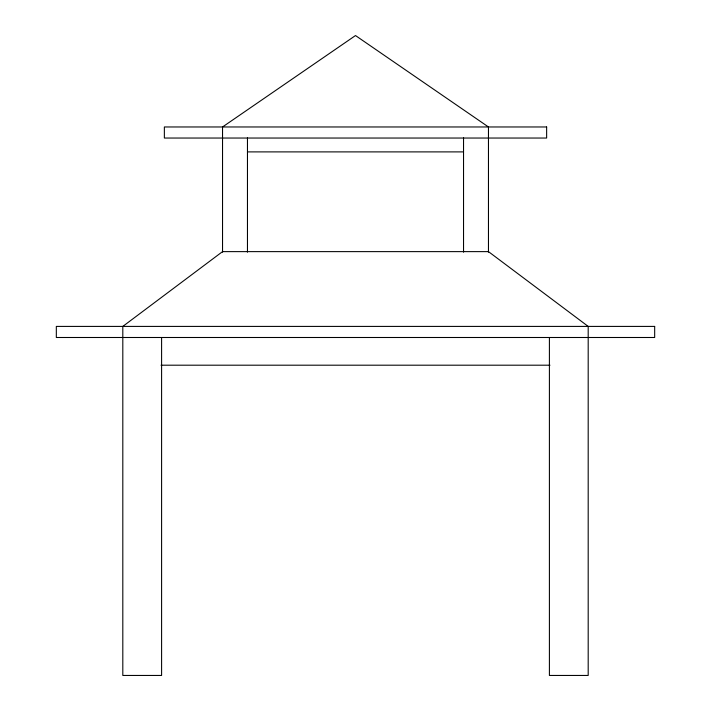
<?xml version="1.0" encoding="UTF-8"?>
<svg xmlns="http://www.w3.org/2000/svg" width="711" height="711" viewBox="0 0 711 711"><rect width="100%" height="100%" fill="white"/><g stroke="black" fill="none" stroke-linecap="round" stroke-linejoin="round"><path stroke-width="1.07" d="M247.464 151.896L463.536 151.896M161.033 365.196L549.967 365.196M549.407 337.494L549.407 675.45L588.193 675.45L588.193 326.411L488.466 251.623L222.534 251.623L122.807 326.411L122.807 675.45L161.593 675.45L161.593 337.494M488.466 252.174L488.466 126.967L355.5 35.55L222.534 126.967L222.534 252.174M463.536 137.801L463.536 252.174M247.464 137.801L247.464 252.174M546.635 126.967L164.365 126.967L164.365 138.041L546.635 138.041L546.635 126.967M654.671 326.411L56.329 326.411L56.329 337.494L654.671 337.494L654.671 326.411"/></g></svg>
